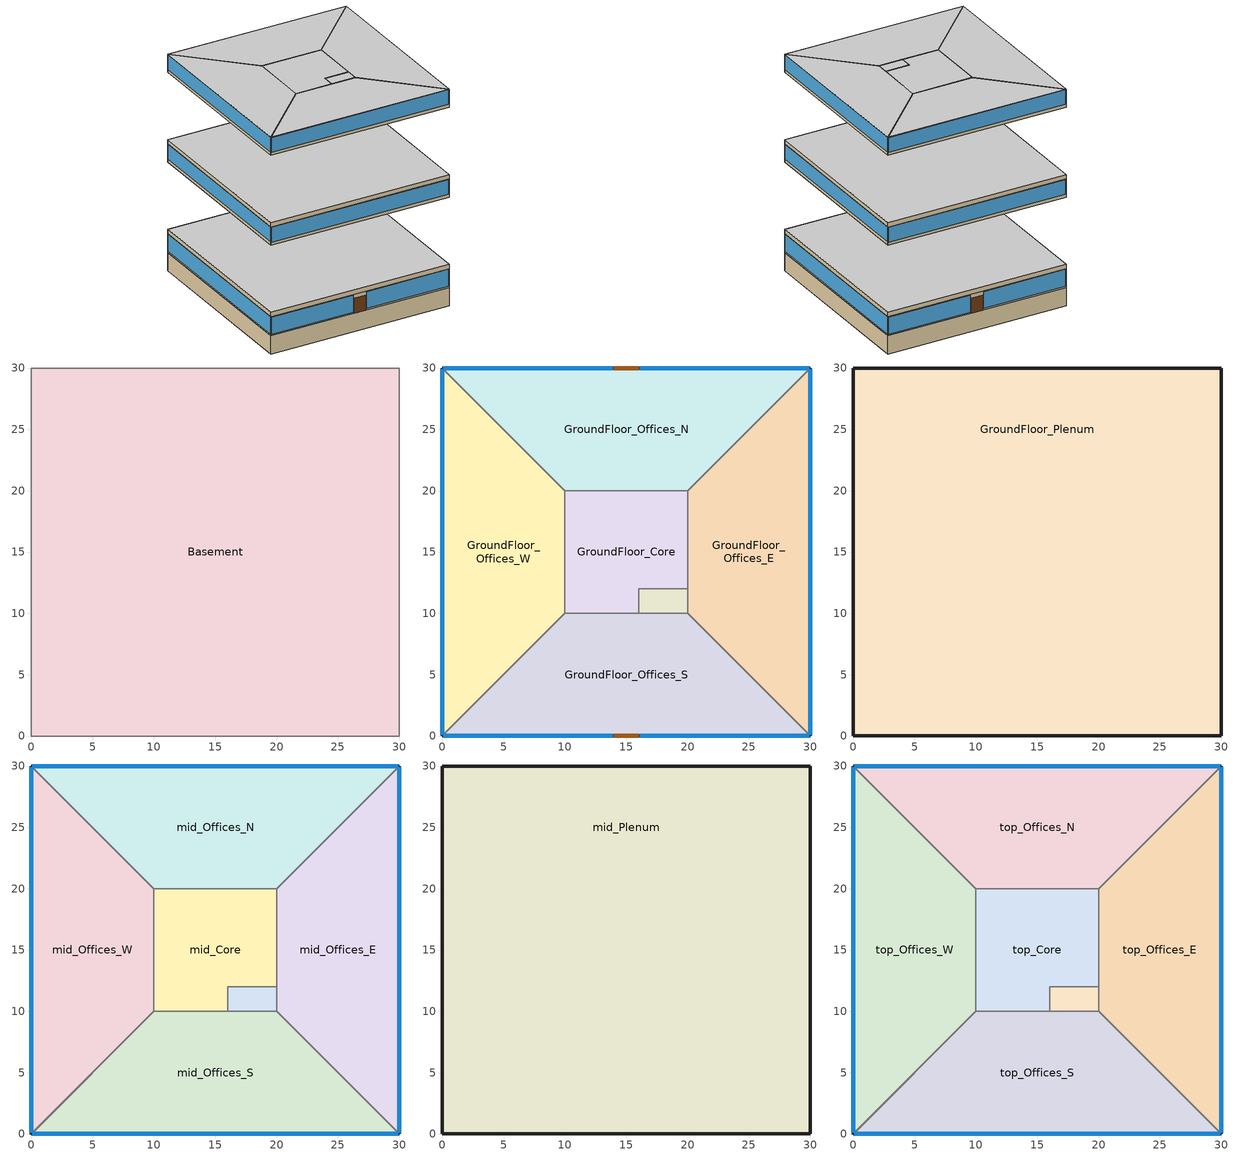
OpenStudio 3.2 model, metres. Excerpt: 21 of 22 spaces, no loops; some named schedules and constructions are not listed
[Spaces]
Basement
 floor adiabatic: 30,30 30,0 0,0 0,30 z-3
 wall adiabatic: 30,0 30,30 0,30 0,0 30,0 z-3:0
GroundFloor_Core
 floor to Basement: 20,20 20,12 16,12 16,10 10,10 10,20 z0
 wall to GroundFloor_Offices_W: 10,20 10,10 z0:3.15
 wall to GroundFloor_DataCenter: 16,10 16,12 20,12 z0:3.15
 wall to GroundFloor_Offices_E: 20,12 20,20 z0:3.15
 wall to GroundFloor_Offices_N: 20,20 10,20 z0:3.15
 wall to GroundFloor_Offices_S: 10,10 16,10 z0:3.15
GroundFloor_Offices_W
 floor to Basement: 0,30 10,20 10,10 0,0 z0
 wall outside: 0,30 0,0 z0:3.15
 wall to GroundFloor_Offices_S (Construction Air Boundary): 0,0 10,10 z0:3.15
 wall to GroundFloor_Offices_N (Construction Air Boundary): 10,20 0,30 z0:3.15
 window: 0,29.9 0,0.1 z0.25:3.05
GroundFloor_Offices_N
 floor to Basement: 30,30 20,20 10,20 0,30 z0
 wall outside: 30,30 0,30 z0:3.15
 wall to GroundFloor_Offices_E (Construction Air Boundary): 20,20 30,30 z0:3.15
 window: 29.9,30 16.1,30 / 13.9,30 0.1,30 z0.25:3.05
 door: 16,30 14,30 z0:2.5
GroundFloor_DataCenter
 floor to Basement: 20,12 20,10 16,10 16,12 z0
 wall to GroundFloor_Offices_E: 20,10 20,12 z0:3.15
 wall to GroundFloor_Offices_S: 16,10 20,10 z0:3.15
GroundFloor_Offices_E
 floor to Basement: 30,30 30,0 20,10 20,20 z0
 wall outside: 30,0 30,30 z0:3.15
 wall to GroundFloor_Offices_S (Construction Air Boundary): 20,10 30,0 z0:3.15
 window: 30,0.1 30,29.9 z0.25:3.05
GroundFloor_Offices_S
 floor to Basement: 10,10 20,10 30,0 0,0 z0
 wall outside: 0,0 30,0 z0:3.15
 window: 0.1,0 13.9,0 / 16.1,0 29.9,0 z0.25:3.05
 door: 14,0 16,0 z0:2.5
GroundFloor_Plenum
 floor to GroundFloor_Offices_E: 30,30 30,0 20,10 20,20 z3.15
 floor to GroundFloor_DataCenter: 20,12 20,10 16,10 16,12 z3.15
 floor to GroundFloor_Offices_W: 0,30 10,20 10,10 0,0 z3.15
 floor to GroundFloor_Offices_S: 20,10 30,0 0,0 10,10 z3.15
 floor to GroundFloor_Core: 20,20 20,12 16,12 16,10 10,10 10,20 z3.15
 floor to GroundFloor_Offices_N: 30,30 20,20 10,20 0,30 z3.15
 wall outside: 0,30 0,0 30,0 30,30 0,30 z3.15:3.85
 ceiling adiabatic: 30,0 30,30 0,30 0,0 z3.85
mid_Offices_S
 floor adiabatic: 20,10 30,0 0,0 10,10 z14.95
 wall outside: 0,0 30,0 z14.95:17.95
 wall to mid_Offices_W (Construction Air Boundary): 10,10 0,0 z14.95:17.95
 wall to mid_DataCenter: 20,10 16,10 z14.95:17.95
 wall to mid_Core: 16,10 10,10 z14.95:17.95
 wall to mid_Offices_E (Construction Air Boundary): 30,0 20,10 z14.95:17.95
 window: 0.1,0 29.9,0 z15.45:17.85
mid_DataCenter
 floor adiabatic: 20,12 20,10 16,10 16,12 z14.95
 wall to mid_Core: 20,12 16,12 16,10 z14.95:17.95
 wall to mid_Offices_E: 20,10 20,12 z14.95:17.95
mid_Offices_W
 floor adiabatic: 0,30 10,20 10,10 0,0 z14.95
 wall outside: 0,30 0,0 z14.95:17.95
 wall to mid_Core: 10,10 10,20 z14.95:17.95
 wall to mid_Offices_N (Construction Air Boundary): 10,20 0,30 z14.95:17.95
 window: 0,29.9 0,0.1 z15.45:17.85
mid_Offices_E
 floor adiabatic: 30,30 30,0 20,10 20,20 z14.95
 wall outside: 30,0 30,30 z14.95:17.95
 wall to mid_Offices_N (Construction Air Boundary): 30,30 20,20 z14.95:17.95
 wall to mid_Core: 20,20 20,12 z14.95:17.95
 window: 30,0.1 30,29.9 z15.45:17.85
mid_Core
 floor adiabatic: 20,20 20,12 16,12 16,10 10,10 10,20 z14.95
 wall to mid_Offices_N: 20,20 10,20 z14.95:17.95
mid_Offices_N
 floor adiabatic: 30,30 20,20 10,20 0,30 z14.95
 wall outside: 30,30 0,30 z14.95:17.95
 window: 29.9,30 0.1,30 z15.45:17.85
mid_Plenum
 floor to mid_Offices_W: 0,30 10,20 10,10 0,0 z17.95
 floor to mid_DataCenter: 20,12 20,10 16,10 16,12 z17.95
 floor to mid_Offices_S: 20,10 30,0 0,0 10,10 z17.95
 floor to mid_Core: 20,20 20,12 16,12 16,10 10,10 10,20 z17.95
 floor to mid_Offices_N: 30,30 20,20 10,20 0,30 z17.95
 floor to mid_Offices_E: 30,30 30,0 20,10 20,20 z17.95
 wall outside: 30,0 30,30 0,30 0,0 30,0 z17.95:18.65
 ceiling adiabatic: 30,0 30,30 0,30 0,0 z18.65
top_Offices_E
 floor adiabatic: 30,30 30,0 20,10 20,20 z29.75
 wall outside: 30,0 30,30 z29.75:32.75
 wall to top_Offices_S (Construction Air Boundary): 20,10 30,0 z29.75:32.75
 wall to top_DataCenter: 20,12 20,10 z29.75:32.75
 wall to top_Offices_N (Construction Air Boundary): 30,30 20,20 z29.75:32.75
 wall to top_Core: 20,20 20,12 z29.75:32.75
 window: 30,0.1 30,29.9 z30.25:32.65
 ceiling to top_Plenum: 30,0 30,30 20,20 20,10 z32.75
top_Offices_S
 floor adiabatic: 20,10 30,0 0,0 10,10 z29.75
 wall outside: 0,0 30,0 z29.75:32.75
 wall to top_Offices_W (Construction Air Boundary): 10,10 0,0 z29.75:32.75
 wall to top_DataCenter: 20,10 16,10 z29.75:32.75
 wall to top_Core: 16,10 10,10 z29.75:32.75
 window: 0.1,0 29.9,0 z30.25:32.65
 ceiling to top_Plenum: 0,0 30,0 20,10 10,10 z32.75
top_DataCenter
 floor adiabatic: 20,12 20,10 16,10 16,12 z29.75
 wall to top_Core: 20,12 16,12 16,10 z29.75:32.75
 ceiling to top_Plenum: 20,10 20,12 16,12 16,10 z32.75
top_Offices_W
 floor adiabatic: 0,30 10,20 10,10 0,0 z29.75
 wall outside: 0,30 0,0 z29.75:32.75
 wall to top_Core: 10,10 10,20 z29.75:32.75
 wall to top_Offices_N (Construction Air Boundary): 10,20 0,30 z29.75:32.75
 window: 0,29.9 0,0.1 z30.25:32.65
 ceiling to top_Plenum: 0,0 10,10 10,20 0,30 z32.75
top_Core
 floor adiabatic: 20,20 20,12 16,12 16,10 10,10 10,20 z29.75
 wall to top_Offices_N: 20,20 10,20 z29.75:32.75
 ceiling to top_Plenum: 16,10 16,12 20,12 20,20 10,20 10,10 z32.75
top_Offices_N
 floor adiabatic: 30,30 20,20 10,20 0,30 z29.75
 wall outside: 30,30 0,30 z29.75:32.75
 window: 29.9,30 0.1,30 z30.25:32.65
 ceiling to top_Plenum: 20,20 30,30 0,30 10,20 z32.75
[Site]
BRUSSELS: Latitude {deg}=50.9; Longitude {deg}=4.53; Time Zone {hr}=1; Elevation {m}=58; Terrain=City
[Building]
Office: North Axis {deg}=0; Nominal Floor to Floor Height {m}=3.7; Space Type=Offices; Default Construction Set=Building_Construction Set; Default Schedule Set=Building; Standards Number of Stories=10; Standards Number of Above Ground Stories=9; Nominal Floor to Ceiling Height {m}=3
[ClimateZones]
Climate Zone Institution Name 1=ASHRAE; Climate Zone Document Name 1=ANSI/ASHRAE Standard 169; Climate Zone Document Year 1=2006; Climate Zone Institution Name 2=CEC; Climate Zone Document Name 2=California Climate Zone Descriptions; Climate Zone Document Year 2=1995
[SizingPeriod:DesignDay] Barometric Pressure {Pa}=100630; Wind Direction {deg}=60; Sky Clearness=0; Rain Indicator=0; Snow Indicator=0; Day of Month=21; Daylight Saving Time Indicator=0; Humidity Indicating Type=Wetbulb; Dry-Bulb Temperature Range Modifier Type=DefaultMultipliers
Name | Maximum Dry-Bulb Temperature {C} | Daily Dry-Bulb Temperature Range {deltaC} | Humidity Indicating Conditions at Maximum Dry-Bulb | Wind Speed {m/s} | Month | Day Type | Solar Model Indicator | ASHRAE Taub | ASHRAE Taud
BRUSSELS Ann Htg 99.6% Condns DB | -7.7 | 0 | -7.7 | 3.1 | 1 | WinterDesignDay | ASHRAEClearSky
BRUSSELS Ann Clg .4% Condns DB=>MWB | 29 | 9.2 | 20.1 | 3.3 | 7 | SummerDesignDay | ASHRAETau | 0.47 | 1.919
[Material]
Name | Roughness | Thickness {m} | Conductivity {W/m-K} | Density {kg/m3} | Specific Heat {J/kg-K} | Thermal Absorptance | Solar Absorptance | Visible Absorptance
Std Wood | MediumSmooth | 0.15 | 0.12 | 540 | 1210 | 0.9 | 0.7 | 0.7
F13 Built-up roofing | Rough | 0.0095 | 0.16 | 1120 | 1460 | 0.9 | 0.7
Gypsum_13mm | Smooth | 0.0127 | 0.16 | 800 | 1090 | 0.9 | 0.7 | 0.5
_Floor_Concrete200mm | MediumRough | 0.2 | 1.4 | 2100 | 840
METAL Door Medium 18Ga_1; METAL Door Medium 18Ga_2 | Smooth | 0.0013106 | 45.3149 | 7833.03 | 502.08 | 0.8 | 0.5 | 0.5
_Spandrel_Equivalent | Smooth | 0.205 | 0.081 | 536 | 1085
_Ceiling | Smooth | 0.02 | 0.057 | 288 | 1339 |  |  | 0.2
_Wall_Concrete300mm | MediumRough | 0.3 | 1.4 | 2100 | 840
[Material:NoMass]
Name | Roughness | Thermal Resistance {m2-K/W} | Thermal Absorptance | Solar Absorptance | Visible Absorptance
Carpet pad | VeryRough | 0.22 | 0.9 | 0.7 | 0.8
Roof_Insulation | MediumSmooth | 5.31 | 0.9 | 0.7 | 0.7
AIR [4] | Smooth | 0.293129 | 0.8 | 0.5 | 0.5
[Construction]
_WoodFurnitures: Std Wood
_DropCeiling: _Ceiling
_Concrete_300mm: _Wall_Concrete300mm
_Roof: F13 Built-up roofing, Roof_Insulation, _Floor_Concrete200mm
_ConcreteAndCarpet: Carpet pad, _Floor_Concrete200mm
_Gypsum13_Concrete200mm_Gypsum13: Gypsum_13mm, _Floor_Concrete200mm, Gypsum_13mm
_ExtDoor_Main entrance: 3mm_TheoreticalGlass
_Door_Metal: METAL Door Medium 18Ga_1, AIR [4], METAL Door Medium 18Ga_2
_Spandrel_Equivalent: _Spandrel_Equivalent
0A0_8-10-55.2_bronze: DG_8-10-55.2_bronze
0AS_8-10-55.2_bronze: Ext_EnviroScreen 810/936, grey(light)/silver, DG_8-10-55.2_bronze
[DefaultConstructionSet]
Name | Default Exterior Surface Constructions | Default Interior Surface Constructions | Default Ground Contact Surface Constructions | Default Exterior SubSurface Constructions | Default Interior SubSurface Constructions | Adiabatic Surface Construction
Building_Construction Set | Default Surface Constructions 4 | Default Surface Constructions 5 | Default Surface Constructions 6 | Default Sub Surface Constructions 3 | Default Sub Surface Constructions 4 | _Concrete_300mm
Basement_Construction Set | Default Surface Constructions 1 | Default Surface Constructions 2 | Default Surface Constructions 3 | Default Sub Surface Constructions 1 | Default Sub Surface Constructions 2
[DefaultSurfaceConstructions]
Name | Floor Construction | Wall Construction | Roof Ceiling Construction
Default Surface Constructions 4 | _ConcreteAndCarpet | _Spandrel_Equivalent | _Roof
Default Surface Constructions 5 | _ConcreteAndCarpet | _Gypsum13_Concrete200mm_Gypsum13 | _DropCeiling
Default Surface Constructions 6
[DefaultSubSurfaceConstructions]
Name | Fixed Window Construction | Door Construction
Default Sub Surface Constructions 3 | 0A0_8-10-55.2_bronze | _ExtDoor_Main entrance
Default Sub Surface Constructions 4 |  | _Door_Metal
[WindowMaterial:Glazing]
3mm_TheoreticalGlass: Optical Data Type=SpectralAverage; Thickness {m}=0.003; Solar Transmittance at Normal Incidence=0.2374; Front Side Solar Reflectance at Normal Incidence=0.7126; Back Side Solar Reflectance at Normal Incidence=0; Visible Transmittance at Normal Incidence=0.2512; Front Side Visible Reflectance at Normal Incidence=0.6988; Back Side Visible Reflectance at Normal Incidence=0; Infrared Transmittance at Normal Incidence=0; Front Side Infrared Hemispherical Emissivity=0.985; Back Side Infrared Hemispherical Emissivity=0.985; Conductivity {W/m-K}=2.1073; Dirt Correction Factor for Solar and Visible Transmittance=1; Solar Diffusing=No
[Construction:AirBoundary]
Construction Air Boundary: 0
[WindowMaterial:Shade]
Ext_EnviroScreen 810/936, grey(light)/silver: Solar Transmittance=0.05; Solar Reflectance=0.74; Visible Transmittance=0.04; Visible Reflectance=0.9; Thermal Hemispherical Emissivity=0.9; Thermal Transmittance=0; Thickness {m}=0.0005; Conductivity {W/m-K}=0.15; Airflow Permeability=0.1
[WindowMaterial:SimpleGlazingSystem]
DG_8-10-55.2_bronze: U-Factor {W/m2-K}=2.71; Solar Heat Gain Coefficient=0.46; Visible Transmittance=0.36
[ThermalZone] Use Ideal Air Loads=No
Name | Multiplier | Primary Daylighting Control | Fraction of Zone Controlled by Primary Daylighting Control | Thermostat | Humidistat | Illuminance Map
top_Offices_W_TZ | 1 | DaylightControl_top_W | 1 | Perimeter_mid_ZN_4 DualSPSched | Zone Control Humidistat 21
Basement_TZ | 1 |  |  | Basement DualSPSched | Zone Control Humidistat 1
GroundFloor_Core_TZ | 1 |  |  | Core_bottom DualSPSched | Zone Control Humidistat 2
top_Core_TZ | 1 |  |  | Core_mid DualSPSched | Zone Control Humidistat 16
GroundFloor_Offices_N_TZ | 1 | DaylightControl_bot_N | 1 | Perimeter_bot_ZN_3 DualSPSched | Zone Control Humidistat 6
GroundFloor_Offices_E_TZ | 1 | DaylightControl_bot_E | 1 | Perimeter_bot_ZN_2 DualSPSched | Zone Control Humidistat 5
GroundFloor_Hall_S_TZ | 1 | DaylightControl_bot_S | 1 | Perimeter_bot_ZN_1 DualSPSched | Zone Control Humidistat 4
GroundFloor_Offices_W_TZ | 1 | DaylightControl_bot_W | 1 | Perimeter_bot_ZN_4 DualSPSched | Zone Control Humidistat 7
top_Offices_N_TZ | 1 | DaylightControl_top_N | 1 | Perimeter_mid_ZN_3 DualSPSched | Zone Control Humidistat 19
top_Offices_E_TZ | 1 | DaylightControl_top_E | 1 | Perimeter_mid_ZN_2 DualSPSched | Zone Control Humidistat 18
top_Offices_S_TZ | 1 | DaylightControl_top_S | 1 | Perimeter_mid_ZN_1 DualSPSched | Zone Control Humidistat 20
GroundFloor_Plenum_TZ | 1 |  |  | Thermostat Setpoint Dual Setpoint 1 | Zone Control Humidistat 8
mid_Plenum_TZ | 7 |  |  | Thermostat Setpoint Dual Setpoint 2 | Zone Control Humidistat 15
GroundFloor_DataCenter_TZ | 1 |  |  | DataCenter Cooling Setpoints Dual SP Control | Zone Control Humidistat 3
top_DataCenter_TZ | 1 |  |  | ThermostatSetpoint:DualSetpoint #1 | Zone Control Humidistat 17
mid_Offices_W_TZ | 7 | DaylightControl_mid_W | 1 | Perimeter_mid_ZN_4 DualSPSched 1 | Zone Control Humidistat 14
mid_Core_TZ | 7 |  |  | Core_mid DualSPSched 1 | Zone Control Humidistat 9
mid_Offices_N_TZ | 7 | DaylightControl_mid_N | 1 | Perimeter_mid_ZN_3 DualSPSched 1 | Zone Control Humidistat 12 | IlluminanceMap_mid_N
mid_Offices_S_TZ | 7 | DaylightControl_mid_S | 1 | Perimeter_mid_ZN_1 DualSPSched 1 | Zone Control Humidistat 13 | IlluminanceMap_mid_S
mid_DataCenter_TZ | 7 |  |  | ThermostatSetpoint:DualSetpoint #4 | Zone Control Humidistat 10
mid_Offices_E_TZ | 7 | DaylightControl_mid_E | 1 | Perimeter_mid_ZN_2 DualSPSched 1 | Zone Control Humidistat 11
[ThermostatSetpoint:DualSetpoint]
Name | Heating Setpoint Temperature Schedule | Cooling Setpoint Temperature Schedule
Perimeter_mid_ZN_4 DualSPSched; Core_bottom DualSPSched; Core_mid DualSPSched; Perimeter_bot_ZN_3 DualSPSched; Perimeter_bot_ZN_2 DualSPSched; Perimeter_bot_ZN_1 DualSPSched; Perimeter_bot_ZN_4 DualSPSched; Perimeter_mid_ZN_3 DualSPSched; Perimeter_mid_ZN_2 DualSPSched; Perimeter_mid_ZN_1 DualSPSched; Perimeter_mid_ZN_4 DualSPSched 1; Core_mid DualSPSched 1; Perimeter_mid_ZN_3 DualSPSched 1; Perimeter_mid_ZN_1 DualSPSched 1; Perimeter_mid_ZN_2 DualSPSched 1 | _Heating_19 | _Cooling_26
Basement DualSPSched; Thermostat Setpoint Dual Setpoint 1; Thermostat Setpoint Dual Setpoint 2
DataCenter Cooling Setpoints Dual SP Control; ThermostatSetpoint:DualSetpoint #1; ThermostatSetpoint:DualSetpoint #4 | Heating_DC | Cooling_DC
[InternalMass:Definition]
Offices_InternalMass: Construction=_WoodFurnitures; Design Level Calculation Method=SurfaceArea/Person; Surface Area per Person {m2/person}=2
[People:Definition]
Offices_Density: Number of People Calculation Method=Area/Person; Space Floor Area per Person {m2/person}=10; Fraction Radiant=0.3; Enable ASHRAE 55 Comfort Warnings=Yes; Mean Radiant Temperature Calculation Type=ZoneAveraged; Thermal Comfort Model Type 1=AdaptiveCEN15251
[Lights:Definition]
Offices_Recessed ligting: Design Level Calculation Method=Watts/Area; Watts per Space Floor Area {W/m2}=8; Fraction Radiant=0.37; Fraction Visible=0.18; Return Air Fraction=0; Return Air Fraction Calculated from Plenum Temperature=No
[ElectricEquipment:Definition]
Office_Equipments_Plugs: Design Level Calculation Method=Watts/Person; Watts per Person {W/person}=150; Fraction Latent=0; Fraction Radiant=0.22; Fraction Lost=0
[Exterior:FuelEquipment:Definition]
Name | Design Level {W}
Elevators Definition | 244444
Elevators_Lights_Fan Definition | 752
[Exterior:FuelEquipment] Fuel Use Type=Electricity
Name | Exterior Fuel Equipment Definition | Schedule
Elevators | Elevators Definition | BLDG_ELEVATORS
Elevators_Lights_Fan | Elevators_Lights_Fan Definition | ELEV_LIGHT_FAN_SCH_ADD_DF
[DesignSpecification:OutdoorAir] Outdoor Air Flow Rate {m3/s}=0
Name | Outdoor Air Flow per Floor Area {m3/s-m2} | Outdoor Air Flow per Person {m3/s-person}
DSOA Basement | 0.00031
DSOA Core | 0 | 0.0007
DSOA_Offices | 0 | 0.006
DSOA_Hall | 0 | 0.00325
[Space]
Name | Space Type | Building Story | Thermal Zone | Design Specification Outdoor Air Object | Part of Total Floor Area
Basement | Basement spaces | Basement 1 | Basement_TZ | DSOA Basement
GroundFloor_Plenum | Plenums | Building Story 1 | GroundFloor_Plenum_TZ |  | No
mid_Offices_S | Offices | Building Story 2 | mid_Offices_S_TZ
mid_DataCenter | Data Centers | Building Story 2 | mid_DataCenter_TZ
mid_Offices_W | Offices | Building Story 2 | mid_Offices_W_TZ
mid_Offices_E | Offices | Building Story 2 | mid_Offices_E_TZ
mid_Core | Core spaces | Building Story 2 | mid_Core_TZ
mid_Plenum | Plenums | Building Story 2 | mid_Plenum_TZ |  | No
mid_Offices_N | Offices North | Building Story 2 | mid_Offices_N_TZ
GroundFloor_Core | Core spaces | Building Story 1 | GroundFloor_Core_TZ | DSOA Core
GroundFloor_Offices_W |  | Building Story 1 | GroundFloor_Offices_W_TZ
GroundFloor_Offices_N | Offices North | Building Story 1 | GroundFloor_Offices_N_TZ
GroundFloor_DataCenter | Data Centers | Building Story 1 | GroundFloor_DataCenter_TZ
GroundFloor_Offices_E |  | Building Story 1 | GroundFloor_Offices_E_TZ | DSOA_Offices
GroundFloor_Offices_S | Offices | Building Story 1 | GroundFloor_Hall_S_TZ | DSOA_Hall
top_Offices_E | Offices | Building Story 3 | top_Offices_E_TZ
top_Offices_S | Offices | Building Story 3 | top_Offices_S_TZ
top_DataCenter | Data Centers | Building Story 3 | top_DataCenter_TZ
top_Offices_W | Offices | Building Story 3 | top_Offices_W_TZ
top_Core | Core spaces | Building Story 3 | top_Core_TZ
top_Offices_N | Offices North | Building Story 3 | top_Offices_N_TZ
Space 1
[DefaultScheduleSet]
Name | Number of People Schedule | People Activity Level Schedule | Lighting Schedule | Infiltration Schedule | Electric Equipment Schedule
Basement | _Occupancy_Misc | _Activity_corridors_People | _Lighting_Basement
Building | _Occupancy_Offices_full | _Activity_Office_People | _Lighting | _Infil_Quarter On
Offices |  |  |  |  | _Office_Equipments_full
[SpaceType]
Name | Default Schedule Set | Design Specification Outdoor Air Object | Default Construction Set
Offices | Offices | DSOA_Offices
Core spaces | Corridors | DSOA Core
Data Centers | Data Center | DSOA DataCenter
Basement spaces | Basement | DSOA Basement
Plenums |  |  | Plenum_Construction Set
Offices North | Offices | DSOA_Offices | Offices_North_Construction Set
[BuildingStory]
Name | Nominal Z Coordinate {m} | Nominal Floor to Floor Height {m} | Default Construction Set
Basement 1 | -3 | 3 | Basement_Construction Set
Building Story 2 | 14.95 | 3.85
Building Story 3 | 29.75 | 3.85
Building Story 1 | 0 | 3.85
[SpaceInfiltration:DesignFlowRate] Design Flow Rate Calculation Method=Flow/ExteriorArea
Name | Space or SpaceType | Flow per Exterior Surface Area {m3/s-m2}
Offices_Infiltration | Offices | 0.00023
Basement_Infiltration | Basement spaces | 0.0003
[People] Multiplier=1
Name | People Definition | Space or SpaceType
People 1 | Basement_Density | Basement spaces
People 5 | Offices_Density | Offices
[Lights]
Lights 5: Lights Definition=Offices_Recessed ligting; Space or SpaceType=Offices; Fraction Replaceable=1
[ElectricEquipment]
Electric Equipment 6: Electric Equipment Definition=Office_Equipments_Plugs; Space or SpaceType=Offices
[InternalMass]
Internal Mass 3: Internal Mass Definition=Offices_InternalMass; Space or SpaceType=Offices; Multiplier=1
[Daylighting:Control] Position Z-Coordinate {m}=0.8; Psi Rotation Around X-Axis {deg}=0
Name | Space | Position X-Coordinate {m} | Position Y-Coordinate {m} | Theta Rotation Around Y-Axis {deg} | Phi Rotation Around Z-Axis {deg}
DaylightControl_mid_S | mid_Offices_S | 15 | 3.64733 | -0 | 180
DaylightControl_mid_E | mid_Offices_E | -3.57367 | 15.0737 | -0 | 270
DaylightControl_mid_N | mid_Offices_N | -15 | -3.5 | -0 | 0
DaylightControl_mid_W | mid_Offices_W | 3.57367 | -14.9263 | -0 | 90
DaylightControl_top_W | top_Offices_W | 3.57367 | -14.9263 | -0 | 90
DaylightControl_top_S | top_Offices_S | 15 | 3.5 | -0 | 180
DaylightControl_top_E | top_Offices_E | -3.57367 | 15.0737 | -0 | 270
DaylightControl_top_N | top_Offices_N | -15 | -3.5 | -0 | 0
DaylightControl_bot_S | GroundFloor_Offices_S | 15 | 3.64733 | 0 | 180
DaylightControl_bot_E | GroundFloor_Offices_E | -3.57367 | 15.0737 | -0 | 270
DaylightControl_bot_N | GroundFloor_Offices_N | -15 | -3.5 | -0 | 0
DaylightControl_bot_W | GroundFloor_Offices_W | 3.57367 | -14.9263 | -0 | 90
[ShadingControl]
Ext Shading Control: Shading Type=ExteriorShade; Construction with Shading=0AS_8-10-55.2_bronze; Shading Device Material=Ext_EnviroScreen 810/936, grey(light)/silver; Shading Control Type=OnIfHighZoneAirTempAndHighSolarOnWindow; Schedule=EXT_Shading_OFF; Setpoint=21; Shading Control Is Scheduled=Yes; Setpoint 2=250; Multiple Surface Control Type=Group; Sub Surface Name 1=GroundFloor_E_Window; Sub Surface Name 2=GroundFloor_S_Window 1; Sub Surface Name 3=GroundFloor_S_Window 2; Sub Surface Name 4=GroundFloor_W_Window; Sub Surface Name 5=mid_E_Window; Sub Surface Name 6=mid_S_Window; Sub Surface Name 7=mid_W_Window; Sub Surface Name 8=top_E_Window; Sub Surface Name 9=top_S_Window; Sub Surface Name 10=top_W_Window
[ZoneControl:Humidistat]
Zone Control Humidistat 1; Zone Control Humidistat 2; Zone Control Humidistat 3; Zone Control Humidistat 4; Zone Control Humidistat 5; Zone Control Humidistat 6; Zone Control Humidistat 7; Zone Control Humidistat 8; Zone Control Humidistat 9; Zone Control Humidistat 10; Zone Control Humidistat 11; Zone Control Humidistat 12; Zone Control Humidistat 13; Zone Control Humidistat 14; Zone Control Humidistat 15; Zone Control Humidistat 16; Zone Control Humidistat 17; Zone Control Humidistat 18; Zone Control Humidistat 19; Zone Control Humidistat 20; Zone Control Humidistat 21
